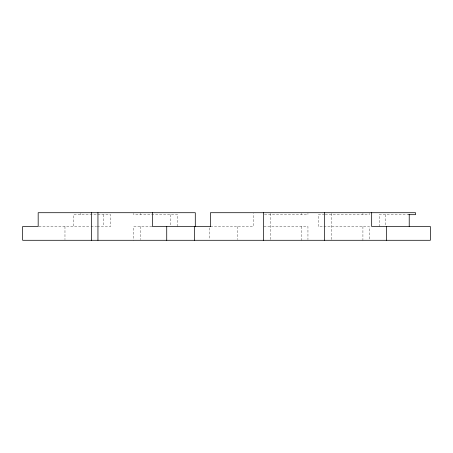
<?xml version="1.0" encoding="UTF-8"?>
<svg xmlns="http://www.w3.org/2000/svg" width="453" height="453" viewBox="0 0 453 453"><rect width="100%" height="100%" fill="white"/><g stroke="black" fill="none" stroke-linecap="round" stroke-linejoin="round"><path stroke-width="0.34" stroke-dasharray="2.27 1.7" d="M264.512 214.682L307.949 214.682L307.949 213.369M324.591 214.682L318.272 214.682L318.272 226.5L323.187 226.5M325.248 214.682L369.235 214.682L369.235 213.369M409.223 214.682L379.201 214.682L379.201 226.5M38.873 226.5L90.272 226.5M90.968 226.5L96.602 226.5M97.282 226.5L110.657 226.5L110.657 214.682L73.431 214.682L73.431 226.5M151.97 226.5L133.748 226.5L133.748 240.288M210.447 226.5L253.306 226.5L253.306 213.403M263.85 226.5L307.949 226.5L307.949 239.597M323.85 226.5L369.235 226.5L369.235 239.597M385.514 214.682L385.514 225.804M362.915 213.369L362.915 214.682M362.915 226.5L362.915 240.288M331.336 213.403L331.336 239.597M301.347 213.369L301.347 214.682M301.347 226.5L301.347 240.288M270.52 213.403L270.52 239.597M237.355 226.5L237.355 239.597M209.597 227.882L209.597 239.597M177.774 226.5L177.774 214.682L133.748 214.682L133.748 213.369M170.707 214.682L170.707 226.5M140.815 213.369L140.815 214.682M140.815 226.5L140.815 239.597M103.595 214.682L103.595 226.5M80.492 213.369L80.492 214.682M64.972 226.5L64.972 239.597"/><path stroke-width="0.68" d="M408.561 214.682L415.543 214.682L415.543 212.712L210.447 212.712L210.447 226.5M210.662 226.5L152.429 226.5L152.429 212.712M409.223 214.682L409.223 226.5M386.477 226.5L386.477 240.288M371.67 212.712L371.67 226.5L430.35 226.5L430.35 240.288L22.65 240.288L22.65 226.5L38.177 226.5L38.177 212.712L195.294 212.712L195.294 226.5M324.371 212.712L324.371 240.288M263.555 212.712L263.555 240.288M194.501 226.5L194.501 240.288M166.732 226.5L166.732 240.288M97.95 212.712L97.95 240.288M91.432 212.712L91.432 240.288"/></g></svg>
